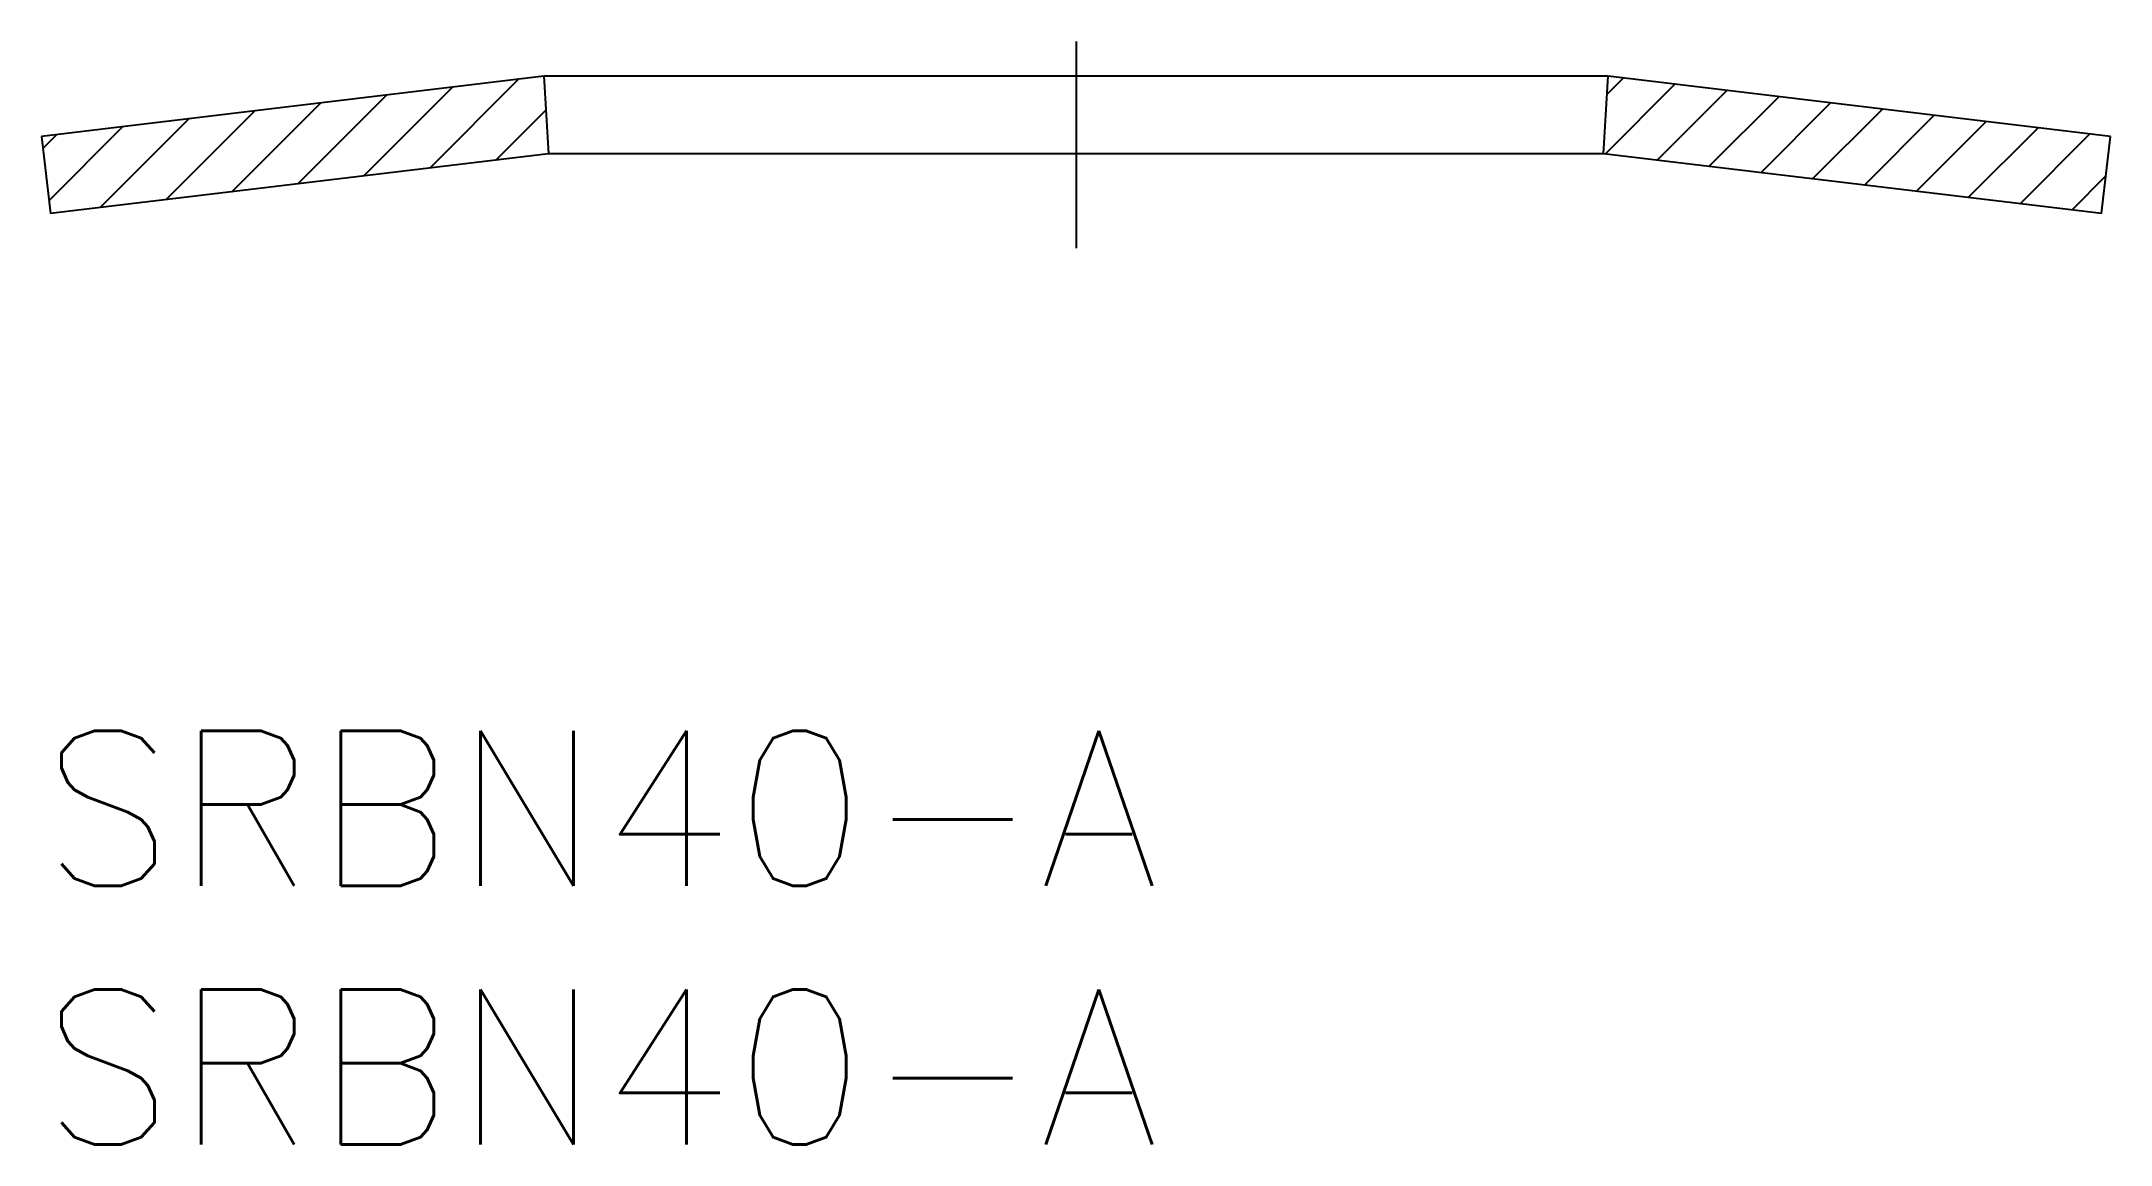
# Model space of a CAD drawing. Extents: x 0 to 40, y -8 to 13.3.
import ezdxf

# ---------------------------------------------------------------- set-up
doc = ezdxf.new("R2010")
doc.units = 0
doc.header["$LTSCALE"] = 0.5
doc.linetypes.add('CENTER', pattern=[50.8, 31.75, -6.35, 6.35, -6.35])
for name, color, linetype in [('MSM_CENTER', 1, 'CENTER'), ('MSM_CONTINUOUS', 7, 'CONTINUOUS'), ('MSM_NARROW', 5, 'CONTINUOUS'), ('MSM_PART_NUMBER', 7, 'CONTINUOUS')]:
    doc.layers.add(name, color=color, linetype=linetype)
doc.styles.get("Standard").update_dxf_attribs({"font": 'txt.shx', "height": 3, "bigfont": 'bigfont.shx'})

# ---------------------------------------------------------------- blocks, each defined once
blk = doc.blocks.new('*X18')
at = {"layer": 'MSM_NARROW', "linetype": 'CONTINUOUS'}
for p, q in [((30.23, 11.146), (31.579, 12.496)), ((30.269, 12.308), (30.576, 12.616)), ((31.232, 11.027), (32.582, 12.376)), ((32.235, 10.907), (33.584, 12.256)), ((33.238, 10.787), (34.587, 12.136)), ((34.24, 10.667), (35.59, 12.017)), ((35.243, 10.547), (36.592, 11.897)), ((36.246, 10.427), (37.595, 11.777)), ((37.248, 10.308), (38.598, 11.657)), ((38.251, 10.188), (39.6, 11.537)), ((39.254, 10.068), (39.909, 10.723))]:
    blk.add_line(p, q, dxfattribs=at)
blk = doc.blocks.new('*X19')
at = {"layer": 'MSM_NARROW', "linetype": 'CONTINUOUS'}
for p, q in [((6.234, 10.724), (7.949, 12.44)), ((7.509, 10.876), (9.224, 12.592)), ((3.684, 10.419), (5.4, 12.135)), ((4.959, 10.571), (6.674, 12.287)), ((0.148, 10.251), (1.575, 11.678)), ((1.134, 10.114), (2.85, 11.83)), ((2.409, 10.267), (4.125, 11.982)), ((8.783, 11.029), (9.75, 11.995)), ((0.028, 11.253), (0.3, 11.525))]:
    blk.add_line(p, q, dxfattribs=at)

msp = doc.modelspace()

# ---------------------------------------------------------------- linework, layer by layer
at = {"layer": 'MSM_CENTER'}
msp.add_line((20, 13.325), (20, 9.325), dxfattribs=at)
at = {"layer": 'MSM_CONTINUOUS'}
for p, q in [((9.711, 12.65), (0, 11.489)), ((9.711, 12.65), (9.8, 11.15)), ((30.289, 12.65), (9.711, 12.65)), ((30.2, 11.15), (30.289, 12.65)), ((40, 11.489), (30.289, 12.65)), ((0, 11.489), (0.178, 10)), ((39.822, 10), (40, 11.489)), ((9.8, 11.15), (0.178, 10)), ((30.2, 11.15), (9.8, 11.15)), ((39.822, 10), (30.2, 11.15))]:
    msp.add_line(p, q, dxfattribs=at)

# ---------------------------------------------------------------- block references
at = {"layer": 'MSM_NARROW'}
for name in ['*X19', '*X18']:
    msp.add_blockref(name, (0, 0), dxfattribs=at)

# ---------------------------------------------------------------- texts
at = {"layer": 'MSM_PART_NUMBER'}
for p in [(0, -3), (0, -8)]:
    msp.add_text('SRBN40-A', height=3, dxfattribs=at).set_placement(p)

doc.saveas('drawing.dxf')
